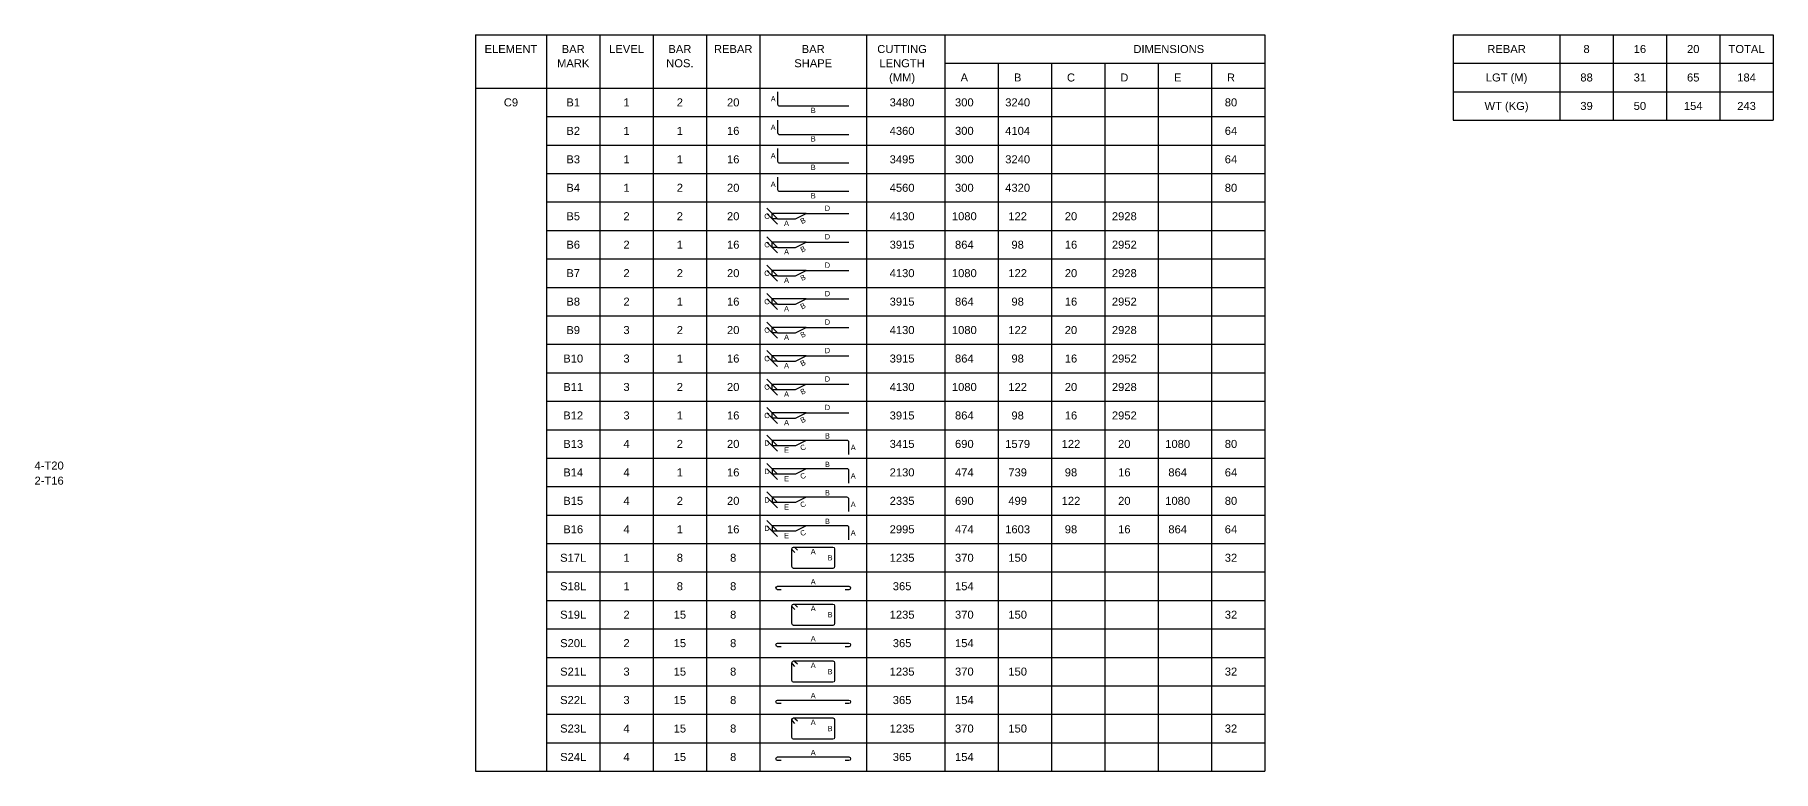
# Model space of a CAD drawing. Header units: inches. Extents: x -816171 to 9366335, y -450961 to 689132.
# Drawn here: x 153781 to 202673, y 331147 to 351847 of the extents above; entities that cross this region are included whole.
import ezdxf
from ezdxf.enums import TextEntityAlignment as Align

# ---------------------------------------------------------------- set-up
doc = ezdxf.new("R2010")
doc.units = ezdxf.units.IN
doc.header["$MEASUREMENT"] = 0
for name, color, linetype in [('Dim', 31, 'Continuous'), ('Reinforcement', 130, 'Continuous'), ('Schedule Border', 60, 'Continuous'), ('Schedule Header', 4, 'Continuous'), ('Text', 31, 'Continuous')]:
    doc.layers.add(name, color=color, linetype=linetype)
doc.styles.add('SC-BBS1', font='SansSerif')
doc.styles.get("Standard").update_dxf_attribs({"font": 'txt.shx'})
doc.dimstyles.new('SCBBSDim', dxfattribs={"dimtxt": 225, "dimasz": 0.18, "dimexe": 0, "dimexo": 0, "dimgap": 0, "dimtad": 1, "dimtoh": 1, "dimdec": 0, "dimzin": 0, "dimdsep": 46, "dimtxsty": 'Standard', "dimtsz": 150, "dimcen": 0.09, "dimclrd": 8, "dimclre": 8, "dimclrt": 3, "dimadec": 0, "dimazin": 0, "dimtfac": 1, "dimtdec": 0, "dimtix": 1, "dimtofl": 0, "dimtmove": 0, "dimatfit": 3, "dimfxl": 1, "dimtolj": 1, "dimtzin": 0, "dimarcsym": 0})

# ---------------------------------------------------------------- blocks, each defined once
blk = doc.blocks.new('*D530')
at = {"layer": 'DEFPOINTS', "color": 0, "transparency": 16777216}
for p in [(174523, 346822), (174673, 346672), (175473, 346822)]:
    blk.add_point(p, dxfattribs=at)
at = {"layer": 'Dim', "color": 8, "lineweight": -2, "transparency": 16777216}
for p, q in [((174673, 346672), (174373, 346972)), ((174673, 346522), (174373, 346822)), ((175473, 346822), (174523, 346822)), ((174523, 346672), (174523, 346822)), ((174673, 346672), (174523, 346672))]:
    blk.add_line(p, q, dxfattribs=at)
blk = doc.blocks.new('*D531')
at = {"layer": 'DEFPOINTS', "color": 0, "transparency": 16777216}
for p in [(174523, 346022), (174673, 345872), (175473, 346022)]:
    blk.add_point(p, dxfattribs=at)
at = {"layer": 'Dim', "color": 8, "lineweight": -2, "transparency": 16777216}
for p, q in [((174673, 345872), (174373, 346172)), ((174673, 345722), (174373, 346022)), ((175473, 346022), (174523, 346022)), ((174523, 345872), (174523, 346022)), ((174673, 345872), (174523, 345872))]:
    blk.add_line(p, q, dxfattribs=at)
blk = doc.blocks.new('*D532')
at = {"layer": 'DEFPOINTS', "color": 0, "transparency": 16777216}
for p in [(174523, 345222), (175473, 345222), (174673, 345072)]:
    blk.add_point(p, dxfattribs=at)
at = {"layer": 'Dim', "color": 8, "lineweight": -2, "transparency": 16777216}
for p, q in [((174673, 345072), (174373, 345372)), ((174673, 344922), (174373, 345222)), ((175473, 345222), (174523, 345222)), ((174523, 345072), (174523, 345222)), ((174673, 345072), (174523, 345072))]:
    blk.add_line(p, q, dxfattribs=at)
blk = doc.blocks.new('*D533')
at = {"layer": 'DEFPOINTS', "color": 0, "transparency": 16777216}
for p in [(174523, 344422), (174673, 344272), (175473, 344422)]:
    blk.add_point(p, dxfattribs=at)
at = {"layer": 'Dim', "color": 8, "lineweight": -2, "transparency": 16777216}
for p, q in [((174673, 344272), (174373, 344572)), ((174673, 344122), (174373, 344422)), ((175473, 344422), (174523, 344422)), ((174523, 344272), (174523, 344422)), ((174673, 344272), (174523, 344272))]:
    blk.add_line(p, q, dxfattribs=at)
blk = doc.blocks.new('*D534')
at = {"layer": 'DEFPOINTS', "color": 0, "transparency": 16777216}
for p in [(174523, 343622), (174673, 343472), (175473, 343622)]:
    blk.add_point(p, dxfattribs=at)
at = {"layer": 'Dim', "color": 8, "lineweight": -2, "transparency": 16777216}
for p, q in [((174673, 343472), (174373, 343772)), ((174673, 343322), (174373, 343622)), ((175473, 343622), (174523, 343622)), ((174523, 343472), (174523, 343622)), ((174673, 343472), (174523, 343472))]:
    blk.add_line(p, q, dxfattribs=at)
blk = doc.blocks.new('*D535')
at = {"layer": 'DEFPOINTS', "color": 0, "transparency": 16777216}
for p in [(174523, 342822), (175473, 342822), (174673, 342672)]:
    blk.add_point(p, dxfattribs=at)
at = {"layer": 'Dim', "color": 8, "lineweight": -2, "transparency": 16777216}
for p, q in [((174673, 342672), (174373, 342972)), ((174673, 342522), (174373, 342822)), ((175473, 342822), (174523, 342822)), ((174523, 342672), (174523, 342822)), ((174673, 342672), (174523, 342672))]:
    blk.add_line(p, q, dxfattribs=at)
blk = doc.blocks.new('*D536')
at = {"layer": 'DEFPOINTS', "color": 0, "transparency": 16777216}
for p in [(174523, 342022), (174673, 341872), (175473, 342022)]:
    blk.add_point(p, dxfattribs=at)
at = {"layer": 'Dim', "color": 8, "lineweight": -2, "transparency": 16777216}
for p, q in [((174673, 341872), (174373, 342172)), ((174673, 341722), (174373, 342022)), ((175473, 342022), (174523, 342022)), ((174523, 341872), (174523, 342022)), ((174673, 341872), (174523, 341872))]:
    blk.add_line(p, q, dxfattribs=at)
blk = doc.blocks.new('*D537')
at = {"layer": 'DEFPOINTS', "color": 0, "transparency": 16777216}
for p in [(174523, 341222), (174673, 341072), (175473, 341222)]:
    blk.add_point(p, dxfattribs=at)
at = {"layer": 'Dim', "color": 8, "lineweight": -2, "transparency": 16777216}
for p, q in [((174673, 341072), (174373, 341372)), ((174673, 340922), (174373, 341222)), ((175473, 341222), (174523, 341222)), ((174523, 341072), (174523, 341222)), ((174673, 341072), (174523, 341072))]:
    blk.add_line(p, q, dxfattribs=at)
blk = doc.blocks.new('*D538')
at = {"layer": 'DEFPOINTS', "color": 0, "transparency": 16777216}
for p in [(174523, 340297), (175173, 340297), (175473, 340447)]:
    blk.add_point(p, dxfattribs=at)
at = {"layer": 'Dim', "color": 8, "lineweight": -2, "transparency": 16777216}
for p, q in [((174673, 340297), (174373, 340597)), ((174673, 340147), (174373, 340447)), ((175473, 340447), (174523, 340447)), ((174523, 340447), (174523, 340297)), ((175173, 340297), (174523, 340297))]:
    blk.add_line(p, q, dxfattribs=at)
blk = doc.blocks.new('*D539')
at = {"layer": 'DEFPOINTS', "color": 0, "transparency": 16777216}
for p in [(174523, 339497), (175173, 339497), (175473, 339647)]:
    blk.add_point(p, dxfattribs=at)
at = {"layer": 'Dim', "color": 8, "lineweight": -2, "transparency": 16777216}
for p, q in [((174673, 339497), (174373, 339797)), ((174673, 339347), (174373, 339647)), ((175473, 339647), (174523, 339647)), ((174523, 339647), (174523, 339497)), ((175173, 339497), (174523, 339497))]:
    blk.add_line(p, q, dxfattribs=at)
blk = doc.blocks.new('*D540')
at = {"layer": 'DEFPOINTS', "color": 0, "transparency": 16777216}
for p in [(175473, 338847), (174523, 338697), (175173, 338697)]:
    blk.add_point(p, dxfattribs=at)
at = {"layer": 'Dim', "color": 8, "lineweight": -2, "transparency": 16777216}
for p, q in [((174673, 338697), (174373, 338997)), ((174673, 338547), (174373, 338847)), ((175473, 338847), (174523, 338847)), ((174523, 338847), (174523, 338697)), ((175173, 338697), (174523, 338697))]:
    blk.add_line(p, q, dxfattribs=at)
blk = doc.blocks.new('*D541')
at = {"layer": 'DEFPOINTS', "color": 0, "transparency": 16777216}
for p in [(174523, 337897), (175173, 337897), (175473, 338047)]:
    blk.add_point(p, dxfattribs=at)
at = {"layer": 'Dim', "color": 8, "lineweight": -2, "transparency": 16777216}
for p, q in [((174673, 337897), (174373, 338197)), ((174673, 337747), (174373, 338047)), ((175473, 338047), (174523, 338047)), ((174523, 338047), (174523, 337897)), ((175173, 337897), (174523, 337897))]:
    blk.add_line(p, q, dxfattribs=at)

msp = doc.modelspace()

# ---------------------------------------------------------------- linework, layer by layer
at = {"layer": 'Reinforcement'}
for points in [[(174673.34546, 350247.4638), (174673.34546, 349897.4638, 0.5), (174723.34546, 349847.4638), (176673.34546, 349847.4638)], [(174673.34546, 349447.4638), (174673.34546, 349097.4638, 0.5), (174723.34546, 349047.4638), (176673.34546, 349047.4638)], [(174673.34546, 348647.4638), (174673.34546, 348297.4638, 0.5), (174723.34546, 348247.4638), (176673.34546, 348247.4638)], [(174673.34546, 347847.4638), (174673.34546, 347497.4638, 0.5), (174723.34546, 347447.4638), (176673.34546, 347447.4638)], [(176673.34546, 340047.4638), (176673.34546, 340397.4638, 0.5), (176623.34546, 340447.4638), (175473.34546, 340447.4638), (175173.34546, 340297.4638), (174673.34546, 340297.4638)], [(176673.34546, 339247.4638), (176673.34546, 339597.4638, 0.5), (176623.34546, 339647.4638), (175473.34546, 339647.4638), (175173.34546, 339497.4638), (174673.34546, 339497.4638)], [(176673.34546, 338447.4638), (176673.34546, 338797.4638, 0.5), (176623.34546, 338847.4638), (175473.34546, 338847.4638), (175173.34546, 338697.4638), (174673.34546, 338697.4638)], [(176673.34546, 337647.4638), (176673.34546, 337997.4638, 0.5), (176623.34546, 338047.4638), (175473.34546, 338047.4638), (175173.34546, 337897.4638), (174673.34546, 337897.4638)], [(175158.70138, 337291.39798), (175087.99031, 337362.10827, -0.1989123674), (175073.34546, 337397.4638, -0.4142046237), (175123.34546, 337447.4638, -0.1989044359), (175158.7006, 337432.81934), (175229.41167, 337362.10905)], [(174773.34546, 336247.4638), (174673.34546, 336247.4638, -1), (174673.34546, 336347.4638), (176673.34546, 336347.4638, -1), (176673.34546, 336247.4638), (176573.34546, 336247.4638)], [(175158.70138, 335691.39798), (175087.99031, 335762.10827, -0.1989123674), (175073.34546, 335797.4638, -0.4142046237), (175123.34546, 335847.4638, -0.1989044359), (175158.7006, 335832.81934), (175229.41167, 335762.10905)], [(174773.34546, 334647.4638), (174673.34546, 334647.4638, -1), (174673.34546, 334747.4638), (176673.34546, 334747.4638, -1), (176673.34546, 334647.4638), (176573.34546, 334647.4638)], [(175158.70138, 334091.39798), (175087.99031, 334162.10827, -0.1989123674), (175073.34546, 334197.4638, -0.4142046237), (175123.34546, 334247.4638, -0.1989044359), (175158.7006, 334232.81934), (175229.41167, 334162.10905)], [(174773.34546, 333047.4638), (174673.34546, 333047.4638, -1), (174673.34546, 333147.4638), (176673.34546, 333147.4638, -1), (176673.34546, 333047.4638), (176573.34546, 333047.4638)], [(175158.70138, 332491.39798), (175087.99031, 332562.10827, -0.1989123674), (175073.34546, 332597.4638, -0.4142046237), (175123.34546, 332647.4638, -0.1989044359), (175158.7006, 332632.81934), (175229.41167, 332562.10905)], [(174773.34546, 331447.4638), (174673.34546, 331447.4638, -1), (174673.34546, 331547.4638), (176673.34546, 331547.4638, -1), (176673.34546, 331447.4638), (176573.34546, 331447.4638)]]:
    msp.add_lwpolyline(points, format="xyb", dxfattribs=at)
for points in [[(174673.34546, 346672.4638), (175173.34546, 346672.4638), (175473.34546, 346822.4638), (176673.34546, 346822.4638)], [(174673.34546, 345872.4638), (175173.34546, 345872.4638), (175473.34546, 346022.4638), (176673.34546, 346022.4638)], [(174673.34546, 345072.4638), (175173.34546, 345072.4638), (175473.34546, 345222.4638), (176673.34546, 345222.4638)], [(174673.34546, 344272.4638), (175173.34546, 344272.4638), (175473.34546, 344422.4638), (176673.34546, 344422.4638)], [(174673.34546, 343472.4638), (175173.34546, 343472.4638), (175473.34546, 343622.4638), (176673.34546, 343622.4638)], [(174673.34546, 342672.4638), (175173.34546, 342672.4638), (175473.34546, 342822.4638), (176673.34546, 342822.4638)], [(174673.34546, 341872.4638), (175173.34546, 341872.4638), (175473.34546, 342022.4638), (176673.34546, 342022.4638)], [(174673.34546, 341072.4638), (175173.34546, 341072.4638), (175473.34546, 341222.4638), (176673.34546, 341222.4638)]]:
    msp.add_lwpolyline(points, dxfattribs=at)
for points in [[(175073.34546, 337397.4638, -0.4142046237), (175123.34546, 337447.4638), (176223.34546, 337447.4638, -0.4142046237), (176273.34546, 337397.4638), (176273.34546, 336897.4638, -0.4142046237), (176223.34546, 336847.4638), (175123.34546, 336847.4638, -0.4142046237), (175073.34546, 336897.4638)], [(175073.34546, 335797.4638, -0.4142046237), (175123.34546, 335847.4638), (176223.34546, 335847.4638, -0.4142046237), (176273.34546, 335797.4638), (176273.34546, 335297.4638, -0.4142046237), (176223.34546, 335247.4638), (175123.34546, 335247.4638, -0.4142046237), (175073.34546, 335297.4638)], [(175073.34546, 334197.4638, -0.4142046237), (175123.34546, 334247.4638), (176223.34546, 334247.4638, -0.4142046237), (176273.34546, 334197.4638), (176273.34546, 333697.4638, -0.4142046237), (176223.34546, 333647.4638), (175123.34546, 333647.4638, -0.4142046237), (175073.34546, 333697.4638)], [(175073.34546, 332597.4638, -0.4142046237), (175123.34546, 332647.4638), (176223.34546, 332647.4638, -0.4142046237), (176273.34546, 332597.4638), (176273.34546, 332097.4638, -0.4142046237), (176223.34546, 332047.4638), (175123.34546, 332047.4638, -0.4142046237), (175073.34546, 332097.4638)]]:
    msp.add_lwpolyline(points, format="xyb", close=True, dxfattribs=at)
at = {"layer": 'Schedule Border'}
for p, q in [((166173.34546, 351847.4638), (188373.34546, 351847.4638)), ((166173.34546, 351847.4638), (166173.34546, 331147.4638)), ((168173.34546, 351847.4638), (168173.34546, 331147.4638)), ((169673.34546, 351847.4638), (169673.34546, 331147.4638)), ((171173.34546, 351847.4638), (171173.34546, 331147.4638)), ((172673.34546, 351847.4638), (172673.34546, 331147.4638)), ((174173.34546, 351847.4638), (174173.34546, 331147.4638)), ((177173.34546, 351847.4638), (177173.34546, 331147.4638)), ((179373.34546, 351847.4638), (179373.34546, 331147.4638)), ((188373.34546, 351847.4638), (188373.34546, 331147.4638)), ((193673.34546, 351847.4638), (202673.34546, 351847.4638)), ((193673.34546, 351847.4638), (193673.34546, 349447.4638)), ((196673.34546, 351847.4638), (196673.34546, 349447.4638)), ((198173.34546, 351847.4638), (198173.34546, 349447.4638)), ((199673.34546, 351847.4638), (199673.34546, 349447.4638)), ((201173.34546, 351847.4638), (201173.34546, 349447.4638)), ((202673.34546, 351847.4638), (202673.34546, 349447.4638)), ((179373.34546, 351047.4638), (188373.34546, 351047.4638)), ((180873.34546, 351047.4638), (180873.34546, 331147.4638)), ((182373.34546, 351047.4638), (182373.34546, 331147.4638)), ((183873.34546, 351047.4638), (183873.34546, 331147.4638)), ((185373.34546, 351047.4638), (185373.34546, 331147.4638)), ((186873.34546, 351047.4638), (186873.34546, 331147.4638)), ((193673.34546, 351047.4638), (202673.34546, 351047.4638)), ((166173.34546, 350347.4638), (188373.34546, 350347.4638)), ((193673.34546, 350247.4638), (202673.34546, 350247.4638)), ((168173.34546, 349547.4638), (188373.34546, 349547.4638)), ((193673.34546, 349447.4638), (202673.34546, 349447.4638)), ((168173.34546, 348747.4638), (188373.34546, 348747.4638)), ((168173.34546, 347947.4638), (188373.34546, 347947.4638)), ((168173.34546, 347147.4638), (188373.34546, 347147.4638)), ((168173.34546, 346347.4638), (188373.34546, 346347.4638)), ((168173.34546, 345547.4638), (188373.34546, 345547.4638)), ((168173.34546, 344747.4638), (188373.34546, 344747.4638)), ((168173.34546, 343947.4638), (188373.34546, 343947.4638)), ((168173.34546, 343147.4638), (188373.34546, 343147.4638)), ((168173.34546, 342347.4638), (188373.34546, 342347.4638)), ((168173.34546, 341547.4638), (188373.34546, 341547.4638)), ((168173.34546, 340747.4638), (188373.34546, 340747.4638)), ((168173.34546, 339947.4638), (188373.34546, 339947.4638)), ((168173.34546, 339147.4638), (188373.34546, 339147.4638)), ((168173.34546, 338347.4638), (188373.34546, 338347.4638)), ((168173.34546, 337547.4638), (188373.34546, 337547.4638)), ((168173.34546, 336747.4638), (188373.34546, 336747.4638)), ((168173.34546, 335947.4638), (188373.34546, 335947.4638)), ((168173.34546, 335147.4638), (188373.34546, 335147.4638)), ((168173.34546, 334347.4638), (188373.34546, 334347.4638)), ((168173.34546, 333547.4638), (188373.34546, 333547.4638)), ((168173.34546, 332747.4638), (188373.34546, 332747.4638)), ((168173.34546, 331947.4638), (188373.34546, 331947.4638)), ((166173.34546, 331147.4638), (188373.34546, 331147.4638)), ((168173.34546, 331147.4638), (188373.34546, 331147.4638))]:
    msp.add_line(p, q, dxfattribs=at)

# ---------------------------------------------------------------- texts
at = {"layer": 'Dim', "style": 'SC-BBS1'}
for s, p in [('A', (174548.34546, 350047.4638)), ('B', (175673.34546, 349722.4638)), ('A', (174548.34546, 349247.4638)), ('B', (175673.34546, 348922.4638)), ('A', (174548.34546, 348447.4638)), ('B', (175673.34546, 348122.4638)), ('A', (174548.34546, 347647.4638)), ('B', (175673.34546, 347322.4638)), ('C', (174373.34546, 346747.4638)), ('D', (176073.34546, 346972.4638)), ('A', (174923.34546, 346547.4638)), ('D', (176073.34546, 346172.4638)), ('C', (174373.34546, 345947.4638)), ('A', (174923.34546, 345747.4638)), ('C', (174373.34546, 345147.4638)), ('D', (176073.34546, 345372.4638)), ('A', (174923.34546, 344947.4638)), ('C', (174373.34546, 344347.4638)), ('A', (174923.34546, 344147.4638)), ('D', (176073.34546, 344572.4638)), ('D', (176073.34546, 343772.4638)), ('C', (174373.34546, 343547.4638)), ('A', (174923.34546, 343347.4638)), ('C', (174373.34546, 342747.4638)), ('D', (176073.34546, 342972.4638)), ('A', (174923.34546, 342547.4638)), ('C', (174373.34546, 341947.4638)), ('A', (174923.34546, 341747.4638)), ('D', (176073.34546, 342172.4638)), ('D', (176073.34546, 341372.4638)), ('C', (174373.34546, 341147.4638)), ('A', (174923.34546, 340947.4638)), ('D', (174373.34546, 340372.4638)), ('B', (176073.34546, 340572.4638)), ('A', (176798.34546, 340247.4638)), ('E', (174923.34546, 340172.4638)), ('B', (176073.34546, 339772.4638)), ('D', (174373.34546, 339572.4638)), ('E', (174923.34546, 339372.4638)), ('A', (176798.34546, 339447.4638)), ('D', (174373.34546, 338772.4638)), ('B', (176073.34546, 338972.4638)), ('E', (174923.34546, 338572.4638)), ('A', (176798.34546, 338647.4638)), ('D', (174373.34546, 337972.4638)), ('B', (176073.34546, 338172.4638)), ('A', (176798.34546, 337847.4638)), ('E', (174923.34546, 337772.4638)), ('A', (175673.34546, 337322.4638)), ('B', (176148.34546, 337147.4638)), ('A', (175673.34546, 336472.4638)), ('A', (175673.34546, 335722.4638)), ('B', (176148.34546, 335547.4638)), ('A', (175673.34546, 334872.4638)), ('A', (175673.34546, 334122.4638)), ('B', (176148.34546, 333947.4638)), ('A', (175673.34546, 333272.4638)), ('A', (175673.34546, 332522.4638)), ('B', (176148.34546, 332347.4638)), ('A', (175673.34546, 331672.4638))]:
    msp.add_text(s, height=150, dxfattribs=at).set_placement(p, align=Align.MIDDLE_CENTER)
for s, p in [('B', (175385.84546, 346622.4638)), ('B', (175385.84546, 345822.4638)), ('B', (175385.84546, 345022.4638)), ('B', (175385.84546, 344222.4638)), ('B', (175385.84546, 343422.4638)), ('B', (175385.84546, 342622.4638)), ('B', (175385.84546, 341822.4638)), ('B', (175385.84546, 341022.4638)), ('C', (175385.84546, 340247.4638)), ('C', (175385.84546, 339447.4638)), ('C', (175385.84546, 338647.4638)), ('C', (175385.84546, 337847.4638))]:
    msp.add_text(s, height=150, rotation=26.565051177, dxfattribs=at).set_placement(p, align=Align.MIDDLE_CENTER)
at = {"layer": 'Schedule Header', "style": 'SC-BBS1'}
for s, p in [('ELEMENT', (167173.34546, 351447.4638)), ('BAR', (168923.34546, 351447.4638)), ('LEVEL', (170423.34546, 351447.4638)), ('BAR', (171923.34546, 351447.4638)), ('REBAR', (173423.34546, 351447.4638)), ('BAR', (175673.34546, 351447.4638)), ('CUTTING', (178173.34546, 351447.4638)), ('DIMENSIONS', (185673.34546, 351447.4638)), ('REBAR', (195173.34546, 351447.4638)), ('8', (197423.34546, 351447.4638)), ('16', (198923.34546, 351447.4638)), ('20', (200423.34546, 351447.4638)), ('TOTAL', (201923.34546, 351447.4638)), ('MARK', (168923.34546, 351047.4638)), ('NOS.', (171923.34546, 351047.4638)), ('SHAPE', (175673.34546, 351047.4638)), ('LENGTH', (178173.34546, 351047.4638)), ('(MM)', (178173.34546, 350647.4638)), ('A', (179923.34546, 350647.4638)), ('B', (181423.34546, 350647.4638)), ('C', (182923.34546, 350647.4638)), ('D', (184423.34546, 350647.4638)), ('E', (185923.34546, 350647.4638)), ('R', (187423.34546, 350647.4638)), ('LGT (M)', (195173.34546, 350647.4638)), ('WT (KG)', (195173.34546, 349847.4638))]:
    msp.add_text(s, height=225, dxfattribs=at).set_placement(p, align=Align.MIDDLE_CENTER)
at = {"layer": 'Text', "style": 'SC-BBS1'}
for s, p in [('88', (197423.34546, 350647.4638)), ('31', (198923.34546, 350647.4638)), ('65', (200423.34546, 350647.4638)), ('184', (201923.34546, 350647.4638)), ('C9', (167173.34546, 349947.4638)), ('B1', (168923.34546, 349947.4638)), ('1', (170423.34546, 349947.4638)), ('2', (171923.34546, 349947.4638)), ('20', (173423.34546, 349947.4638)), ('3480', (178173.34546, 349947.4638)), ('300', (179923.34546, 349947.4638)), ('3240', (181423.34546, 349947.4638)), ('80', (187423.34546, 349947.4638)), ('39', (197423.34546, 349847.4638)), ('50', (198923.34546, 349847.4638)), ('154', (200423.34546, 349847.4638)), ('243', (201923.34546, 349847.4638)), ('B2', (168923.34546, 349147.4638)), ('1', (170423.34546, 349147.4638)), ('1', (171923.34546, 349147.4638)), ('16', (173423.34546, 349147.4638)), ('4360', (178173.34546, 349147.4638)), ('300', (179923.34546, 349147.4638)), ('4104', (181423.34546, 349147.4638)), ('64', (187423.34546, 349147.4638)), ('B3', (168923.34546, 348347.4638)), ('1', (170423.34546, 348347.4638)), ('1', (171923.34546, 348347.4638)), ('16', (173423.34546, 348347.4638)), ('3495', (178173.34546, 348347.4638)), ('300', (179923.34546, 348347.4638)), ('3240', (181423.34546, 348347.4638)), ('64', (187423.34546, 348347.4638)), ('B4', (168923.34546, 347547.4638)), ('1', (170423.34546, 347547.4638)), ('2', (171923.34546, 347547.4638)), ('20', (173423.34546, 347547.4638)), ('4560', (178173.34546, 347547.4638)), ('300', (179923.34546, 347547.4638)), ('4320', (181423.34546, 347547.4638)), ('80', (187423.34546, 347547.4638)), ('B5', (168923.34546, 346747.4638)), ('2', (170423.34546, 346747.4638)), ('2', (171923.34546, 346747.4638)), ('20', (173423.34546, 346747.4638)), ('4130', (178173.34546, 346747.4638)), ('1080', (179923.34546, 346747.4638)), ('122', (181423.34546, 346747.4638)), ('20', (182923.34546, 346747.4638)), ('2928', (184423.34546, 346747.4638)), ('B6', (168923.34546, 345947.4638)), ('2', (170423.34546, 345947.4638)), ('1', (171923.34546, 345947.4638)), ('16', (173423.34546, 345947.4638)), ('3915', (178173.34546, 345947.4638)), ('864', (179923.34546, 345947.4638)), ('98', (181423.34546, 345947.4638)), ('16', (182923.34546, 345947.4638)), ('2952', (184423.34546, 345947.4638)), ('B7', (168923.34546, 345147.4638)), ('2', (170423.34546, 345147.4638)), ('2', (171923.34546, 345147.4638)), ('20', (173423.34546, 345147.4638)), ('4130', (178173.34546, 345147.4638)), ('1080', (179923.34546, 345147.4638)), ('122', (181423.34546, 345147.4638)), ('20', (182923.34546, 345147.4638)), ('2928', (184423.34546, 345147.4638)), ('B8', (168923.34546, 344347.4638)), ('2', (170423.34546, 344347.4638)), ('1', (171923.34546, 344347.4638)), ('16', (173423.34546, 344347.4638)), ('3915', (178173.34546, 344347.4638)), ('864', (179923.34546, 344347.4638)), ('98', (181423.34546, 344347.4638)), ('16', (182923.34546, 344347.4638)), ('2952', (184423.34546, 344347.4638)), ('B9', (168923.34546, 343547.4638)), ('3', (170423.34546, 343547.4638)), ('2', (171923.34546, 343547.4638)), ('20', (173423.34546, 343547.4638)), ('4130', (178173.34546, 343547.4638)), ('1080', (179923.34546, 343547.4638)), ('122', (181423.34546, 343547.4638)), ('20', (182923.34546, 343547.4638)), ('2928', (184423.34546, 343547.4638)), ('B10', (168923.34546, 342747.4638)), ('3', (170423.34546, 342747.4638)), ('1', (171923.34546, 342747.4638)), ('16', (173423.34546, 342747.4638)), ('3915', (178173.34546, 342747.4638)), ('864', (179923.34546, 342747.4638)), ('98', (181423.34546, 342747.4638)), ('16', (182923.34546, 342747.4638)), ('2952', (184423.34546, 342747.4638)), ('B11', (168923.34546, 341947.4638)), ('3', (170423.34546, 341947.4638)), ('2', (171923.34546, 341947.4638)), ('20', (173423.34546, 341947.4638)), ('4130', (178173.34546, 341947.4638)), ('1080', (179923.34546, 341947.4638)), ('122', (181423.34546, 341947.4638)), ('20', (182923.34546, 341947.4638)), ('2928', (184423.34546, 341947.4638)), ('B12', (168923.34546, 341147.4638)), ('3', (170423.34546, 341147.4638)), ('1', (171923.34546, 341147.4638)), ('16', (173423.34546, 341147.4638)), ('3915', (178173.34546, 341147.4638)), ('864', (179923.34546, 341147.4638)), ('98', (181423.34546, 341147.4638)), ('16', (182923.34546, 341147.4638)), ('2952', (184423.34546, 341147.4638)), ('B13', (168923.34546, 340347.4638)), ('4', (170423.34546, 340347.4638)), ('2', (171923.34546, 340347.4638)), ('20', (173423.34546, 340347.4638)), ('3415', (178173.34546, 340347.4638)), ('690', (179923.34546, 340347.4638)), ('1579', (181423.34546, 340347.4638)), ('122', (182923.34546, 340347.4638)), ('20', (184423.34546, 340347.4638)), ('1080', (185923.34546, 340347.4638)), ('80', (187423.34546, 340347.4638)), ('B14', (168923.34546, 339547.4638)), ('4', (170423.34546, 339547.4638)), ('1', (171923.34546, 339547.4638)), ('16', (173423.34546, 339547.4638)), ('2130', (178173.34546, 339547.4638)), ('474', (179923.34546, 339547.4638)), ('739', (181423.34546, 339547.4638)), ('98', (182923.34546, 339547.4638)), ('16', (184423.34546, 339547.4638)), ('864', (185923.34546, 339547.4638)), ('64', (187423.34546, 339547.4638)), ('B15', (168923.34546, 338747.4638)), ('4', (170423.34546, 338747.4638)), ('2', (171923.34546, 338747.4638)), ('20', (173423.34546, 338747.4638)), ('2335', (178173.34546, 338747.4638)), ('690', (179923.34546, 338747.4638)), ('499', (181423.34546, 338747.4638)), ('122', (182923.34546, 338747.4638)), ('20', (184423.34546, 338747.4638)), ('1080', (185923.34546, 338747.4638)), ('80', (187423.34546, 338747.4638)), ('B16', (168923.34546, 337947.4638)), ('4', (170423.34546, 337947.4638)), ('1', (171923.34546, 337947.4638)), ('16', (173423.34546, 337947.4638)), ('2995', (178173.34546, 337947.4638)), ('474', (179923.34546, 337947.4638)), ('1603', (181423.34546, 337947.4638)), ('98', (182923.34546, 337947.4638)), ('16', (184423.34546, 337947.4638)), ('864', (185923.34546, 337947.4638)), ('64', (187423.34546, 337947.4638)), ('S17L', (168923.34546, 337147.4638)), ('1', (170423.34546, 337147.4638)), ('8', (171923.34546, 337147.4638)), ('8', (173423.34546, 337147.4638)), ('1235', (178173.34546, 337147.4638)), ('370', (179923.34546, 337147.4638)), ('150', (181423.34546, 337147.4638)), ('32', (187423.34546, 337147.4638)), ('S18L', (168923.34546, 336347.4638)), ('1', (170423.34546, 336347.4638)), ('8', (171923.34546, 336347.4638)), ('8', (173423.34546, 336347.4638)), ('365', (178173.34546, 336347.4638)), ('154', (179923.34546, 336347.4638)), ('S19L', (168923.34546, 335547.4638)), ('2', (170423.34546, 335547.4638)), ('15', (171923.34546, 335547.4638)), ('8', (173423.34546, 335547.4638)), ('1235', (178173.34546, 335547.4638)), ('370', (179923.34546, 335547.4638)), ('150', (181423.34546, 335547.4638)), ('32', (187423.34546, 335547.4638)), ('S20L', (168923.34546, 334747.4638)), ('2', (170423.34546, 334747.4638)), ('15', (171923.34546, 334747.4638)), ('8', (173423.34546, 334747.4638)), ('365', (178173.34546, 334747.4638)), ('154', (179923.34546, 334747.4638)), ('S21L', (168923.34546, 333947.4638)), ('3', (170423.34546, 333947.4638)), ('15', (171923.34546, 333947.4638)), ('8', (173423.34546, 333947.4638)), ('1235', (178173.34546, 333947.4638)), ('370', (179923.34546, 333947.4638)), ('150', (181423.34546, 333947.4638)), ('32', (187423.34546, 333947.4638)), ('S22L', (168923.34546, 333147.4638)), ('3', (170423.34546, 333147.4638)), ('15', (171923.34546, 333147.4638)), ('8', (173423.34546, 333147.4638)), ('365', (178173.34546, 333147.4638)), ('154', (179923.34546, 333147.4638)), ('S23L', (168923.34546, 332347.4638)), ('4', (170423.34546, 332347.4638)), ('15', (171923.34546, 332347.4638)), ('8', (173423.34546, 332347.4638)), ('1235', (178173.34546, 332347.4638)), ('370', (179923.34546, 332347.4638)), ('150', (181423.34546, 332347.4638)), ('32', (187423.34546, 332347.4638)), ('S24L', (168923.34546, 331547.4638)), ('4', (170423.34546, 331547.4638)), ('15', (171923.34546, 331547.4638)), ('8', (173423.34546, 331547.4638)), ('365', (178173.34546, 331547.4638)), ('154', (179923.34546, 331547.4638))]:
    msp.add_text(s, height=225, dxfattribs=at).set_placement(p, align=Align.MIDDLE_CENTER)
for s, p in [('4-T20', (153773.34546, 339739.4638)), ('2-T16', (153773.34546, 339314.4638))]:
    msp.add_text(s, height=225, dxfattribs=at).set_placement(p, align=Align.MIDDLE_LEFT)

# ---------------------------------------------------------------- dimensions: what is measured, and where the dimension line sits
at = {"layer": 'Dim'}
for base, p1, p2, picture, middle in [((174523.34546, 346822.4638), (174673.34546, 346672.4638), (175473.34546, 346822.4638), '*D530', (174523.34546, 346747.4638)), ((174523.34546, 346022.4638), (174673.34546, 345872.4638), (175473.34546, 346022.4638), '*D531', (174523.34546, 345947.4638)), ((174523.34546, 345222.4638), (174673.34546, 345072.4638), (175473.34546, 345222.4638), '*D532', (174523.34546, 345147.4638)), ((174523.34546, 344422.4638), (174673.34546, 344272.4638), (175473.34546, 344422.4638), '*D533', (174523.34546, 344347.4638)), ((174523.34546, 343622.4638), (174673.34546, 343472.4638), (175473.34546, 343622.4638), '*D534', (174523.34546, 343547.4638)), ((174523.34546, 342822.4638), (174673.34546, 342672.4638), (175473.34546, 342822.4638), '*D535', (174523.34546, 342747.4638)), ((174523.34546, 342022.4638), (174673.34546, 341872.4638), (175473.34546, 342022.4638), '*D536', (174523.34546, 341947.4638)), ((174523.34546, 341222.4638), (174673.34546, 341072.4638), (175473.34546, 341222.4638), '*D537', (174523.34546, 341147.4638)), ((174523.34546, 340297.4638), (175473.34546, 340447.4638), (175173.34546, 340297.4638), '*D538', (174523.34546, 340372.4638)), ((174523.34546, 339497.4638), (175473.34546, 339647.4638), (175173.34546, 339497.4638), '*D539', (174523.34546, 339572.4638)), ((174523.34546, 338697.4638), (175473.34546, 338847.4638), (175173.34546, 338697.4638), '*D540', (174523.34546, 338772.4638)), ((174523.34546, 337897.4638), (175473.34546, 338047.4638), (175173.34546, 337897.4638), '*D541', (174523.34546, 337972.4638))]:
    dim = msp.add_linear_dim(base=base, p1=p1, p2=p2, angle=90, text=' ', dimstyle='SCBBSDim', dxfattribs=at)
    dim.commit()
    dim.dimension.update_dxf_attribs({"geometry": picture, "text_midpoint": middle})

doc.saveas('drawing.dxf')
